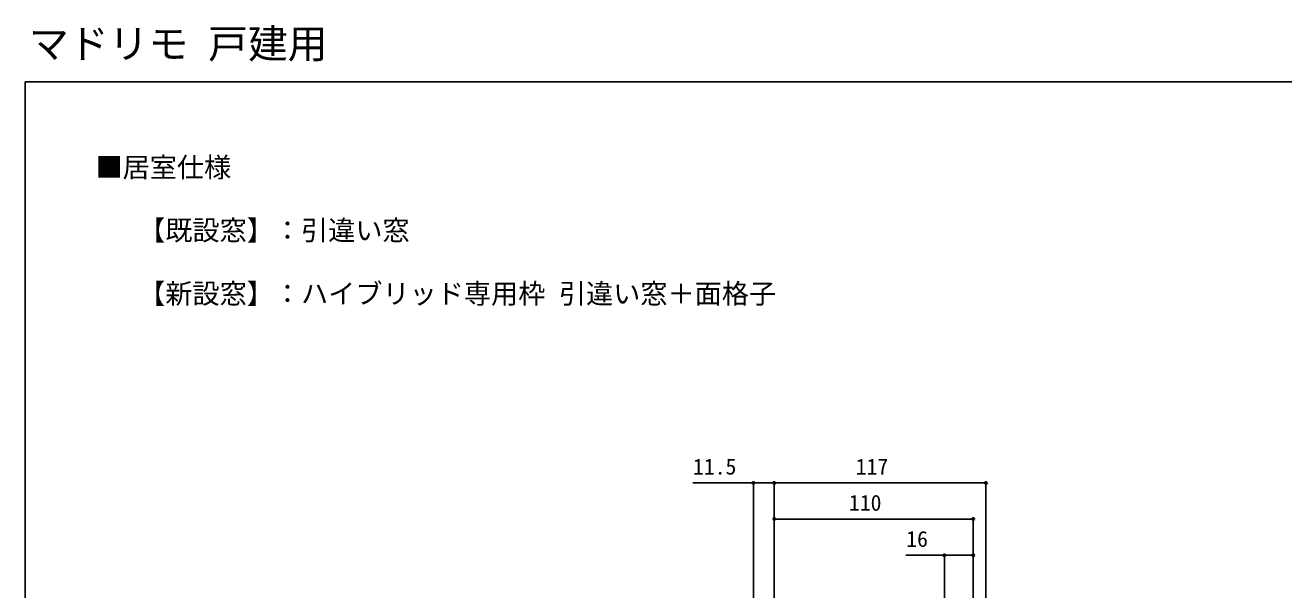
# Model space of a CAD drawing. Units: millimetres, scale not verified. Extents: x -525 to 525, y -783 to 778.
# Drawn here: x -525 to 171, y 466 to 778 of the extents above; entities that cross this region are included whole.
import ezdxf
from ezdxf.enums import TextEntityAlignment as Align

# ---------------------------------------------------------------- set-up
doc = ezdxf.new("R2010")
doc.units = ezdxf.units.MM
doc.header["$LTSCALE"] = 4
for name, color, linetype in [('0-1_USER1', 3, 'Continuous'), ('0-6_YKK_D', 6, 'Continuous'), ('0-7_YKK_ZWAK', 7, 'Continuous'), ('0-8_YSS_K', 3, 'Continuous')]:
    doc.layers.add(name, color=color, linetype=linetype)
doc.styles.add('ＭＳ ゴシック', font='')
doc.styles.get('ＭＳ ゴシック').set_extended_font_data('MS Gothic')

msp = doc.modelspace()

# ---------------------------------------------------------------- linework, layer by layer
at = {"layer": '0-6_YKK_D'}
for p, q in [((-122.503, 372.549), (-122.503, 526.375)), ((-111.003, 401.384), (-111.003, 526.375)), ((-111.003, 401.384), (-111.003, 526.375)), ((-111.003, 525.375), (5.997, 525.375)), ((5.997, 357.9), (5.997, 526.375)), ((-111.003, 401.384), (-111.003, 506.375)), ((-111.003, 505.375), (-1.003, 505.375)), ((-1.003, 430.2), (-1.003, 506.375)), ((-17.003, 430.2), (-17.003, 486.375)), ((-1.003, 430.2), (-1.003, 486.375))]:
    msp.add_line(p, q, dxfattribs=at)
for points in [[(-111.003, 525.375), (-122.503, 525.375), (-156.053, 525.375)], [(-1.003, 485.375), (-17.003, 485.375), (-38.212, 485.375)]]:
    msp.add_lwpolyline(points, dxfattribs=at)
for centre in [(-122.503, 525.375), (-111.003, 525.375), (-111.003, 525.375), (5.997, 525.375), (-111.003, 505.375), (-1.003, 505.375), (-17.003, 485.375), (-1.003, 485.375)]:
    msp.add_circle(centre, 0.637, dxfattribs=at)
at = {"layer": '0-7_YKK_ZWAK'}
for q in [(-525, -782.8), (525, 747.2)]:
    msp.add_line((-525, 747.2), q, dxfattribs=at)
at = {"layer": '0-8_YSS_K'}
msp.add_line((37.997, 467.194), (37.997, 467.206), dxfattribs=at)
msp.add_arc((30.497, 467.2), 7.5, 359.95067, 0.04933, dxfattribs=at)

# ---------------------------------------------------------------- texts
at = {"layer": '0-1_USER1', "style": 'ＭＳ ゴシック'}
for s, height, p in [('マドリモ 戸建用', 16.13, (-522.875, 755.325)), ('■居室仕様', 11, (-486.153, 691.075)), ('【既設窓】：引違い窓', 11, (-462.557, 656.245)), ('【新設窓】：ハイブリッド専用枠 引違い窓＋面格子', 11, (-462.557, 621.245))]:
    msp.add_text(s, height=height, dxfattribs=at).set_placement(p, align=Align.BOTTOM_LEFT)
at = {"layer": '0-6_YKK_D', "style": 'ＭＳ ゴシック'}
for s, p in [('11.5', (-155.894, 527.375)), ('117', (-65.969, 527.375)), ('110', (-69.707, 507.375)), ('16', (-38.053, 487.375))]:
    msp.add_text(s, height=8.798, dxfattribs=at).set_placement(p, align=Align.BOTTOM_LEFT)

doc.saveas('drawing.dxf')
